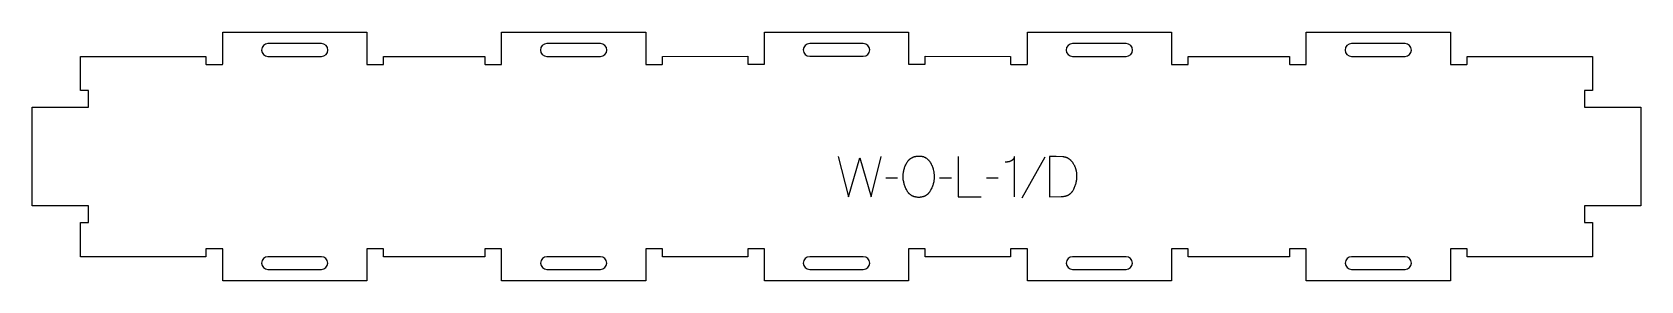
# Model space of a CAD drawing. Extents: x -600 to 600, y -93 to 93.
import ezdxf

# ---------------------------------------------------------------- set-up
doc = ezdxf.new("R2010")
doc.units = 0
for name, color, linetype in [('1_ANYTOOL_1MMDEEP_LABELS_S', 2, 'CONTINUOUS'), ('3_ANYTOOL_CUTTHROUGH_INSID', 4, 'CONTINUOUS'), ('4_ANYTOOL_CUTTHROUGH_OUTSI', 5, 'CONTINUOUS')]:
    doc.layers.add(name, color=color, linetype=linetype)

msp = doc.modelspace()

# ---------------------------------------------------------------- linework, layer by layer
at = {"layer": '1_ANYTOOL_1MMDEEP_LABELS_S'}
for p, q in [((155.4, -0.5), (138.2, -31.2)), ((45.6, -16.1), (36.9, -16.2)), ((85.7, -16.1), (76.9, -16.2)), ((120.6, -16.1), (111.8, -16.2))]:
    msp.add_line(p, q, dxfattribs=at)
for points in [[(1.3, 0), (9, -30), (17.4, -0.9), (25.9, -30), (33.4, 0)], [(90.8, 0), (90.8, -30), (107.9, -30)], [(132.7, -30), (132.7, 0), (132.7, -0.1), (132.6, -0.3), (132.6, -0.4), (132.6, -0.5), (132.5, -0.7), (132.5, -0.8), (132.5, -1), (132.4, -1.1), (132.4, -1.2), (132.3, -1.3), (132.3, -1.4), (132.2, -1.5), (132.2, -1.5), (132.2, -1.6), (132.1, -1.6), (132.1, -1.7), (132.1, -1.8), (132, -1.8), (132, -1.9), (132, -1.9), (131.9, -2), (131.9, -2), (131.8, -2.1), (131.8, -2.1), (131.8, -2.2), (131.7, -2.2), (131.7, -2.3), (131.6, -2.3), (131.6, -2.4), (131.5, -2.4), (131.4, -2.5), (131.3, -2.6), (131.2, -2.7), (131.1, -2.8), (131, -2.9), (130.9, -3), (130.7, -3), (130.6, -3.1), (130.5, -3.2), (130.4, -3.3), (130.2, -3.3), (130.1, -3.4), (129.8, -3.5), (129.5, -3.6), (129.2, -3.7), (128.9, -3.8), (128.7, -3.9), (128.4, -4), (128.1, -4), (127.8, -4.1), (127.5, -4.1), (127.3, -4.2), (127, -4.2), (126.7, -4.3), (126.5, -4.3), (126.2, -4.3), (126, -4.3), (125.7, -4.3)]]:
    msp.add_lwpolyline(points, dxfattribs=at)
for points in [[(61.7, 0.3), (62.1, 0.3), (62.5, 0.3), (62.8, 0.3), (63, 0.3), (63.2, 0.2), (63.3, 0.2), (63.5, 0.2), (63.7, 0.2), (63.8, 0.1), (64, 0.1), (64.2, 0.1), (64.3, 0), (64.5, 0), (64.6, -0.1), (64.8, -0.1), (65, -0.2), (65.1, -0.2), (65.3, -0.3), (65.4, -0.4), (65.6, -0.4), (65.7, -0.5), (65.9, -0.6), (66, -0.6), (66.1, -0.7), (66.3, -0.8), (66.4, -0.9), (66.5, -1), (66.7, -1.1), (67.1, -1.3), (67.3, -1.5), (67.6, -1.7), (67.8, -1.9), (68.1, -2.1), (68.3, -2.4), (68.5, -2.6), (68.7, -2.8), (68.9, -3.1), (69.1, -3.3), (69.3, -3.5), (69.5, -3.8), (69.7, -4.1), (69.9, -4.3), (70.1, -4.6), (70.4, -5.2), (70.6, -5.5), (70.7, -5.8), (70.9, -6.1), (71, -6.4), (71.2, -6.7), (71.3, -7), (71.4, -7.3), (71.5, -7.6), (71.7, -7.9), (71.8, -8.2), (71.9, -8.6), (72, -8.9), (72.1, -9.2), (72.1, -9.6), (72.4, -10.6), (72.5, -11.3), (72.6, -11.9), (72.7, -12.6), (72.8, -13.2), (72.8, -13.9), (72.8, -14.5), (72.9, -15.2), (72.8, -15.8), (72.8, -16.4), (72.8, -17.1), (72.7, -17.7), (72.6, -18.4), (72.5, -19), (72.3, -19.6), (72.2, -20.3), (72, -20.9), (71.8, -21.5), (71.5, -22.2), (71.3, -22.8), (71, -23.5), (70.7, -24.1), (70.4, -24.7), (70.1, -25.4), (69.9, -25.7), (69.7, -26), (69.5, -26.3), (69.3, -26.6), (69.1, -26.8), (68.9, -27.1), (68.7, -27.4), (68.5, -27.6), (68.4, -27.7), (68.3, -27.8), (68.2, -28), (68, -28.1), (67.9, -28.2), (67.8, -28.3), (67.7, -28.4), (67.6, -28.5), (67.4, -28.6), (67.3, -28.7), (67.2, -28.8), (67.1, -28.9), (66.9, -28.9), (66.8, -29), (66.7, -29.1), (66.5, -29.2), (66.4, -29.3), (66.2, -29.4), (66.1, -29.4), (66, -29.5), (65.8, -29.6), (65.7, -29.6), (65.5, -29.7), (65.4, -29.8), (65.2, -29.8), (65.1, -29.9), (64.9, -29.9), (64.8, -30), (64.5, -30.1), (64.1, -30.2), (63.8, -30.2), (63.5, -30.3), (63.2, -30.3), (62.8, -30.4), (62.5, -30.4), (62.1, -30.5), (61.7, -30.5), (61.4, -30.5), (61, -30.5), (60.6, -30.5), (60.2, -30.4), (59.9, -30.4), (59.5, -30.3), (59.2, -30.3), (58.8, -30.2), (58.5, -30.1), (58.2, -30.1), (57.8, -30), (57.7, -29.9), (57.5, -29.9), (57.4, -29.8), (57.2, -29.7), (57.1, -29.7), (56.9, -29.6), (56.8, -29.5), (56.6, -29.5), (56.5, -29.4), (56.3, -29.3), (56.2, -29.3), (56, -29.2), (55.9, -29.1), (55.8, -29), (55.6, -28.9), (55.5, -28.8), (55.4, -28.7), (55.2, -28.6), (55.1, -28.5), (55, -28.4), (54.9, -28.3), (54.7, -28.2), (54.6, -28.1), (54.5, -28), (54.4, -27.9), (54.2, -27.8), (54.1, -27.7), (54, -27.6), (53.9, -27.4), (53.8, -27.3), (53.6, -27), (53.4, -26.8), (53.2, -26.5), (53, -26.2), (52.8, -25.9), (52.6, -25.6), (52.4, -25.3), (52.1, -24.6), (51.8, -24), (51.5, -23.3), (51.2, -22.7), (51, -22), (50.7, -21.4), (50.5, -20.7), (50.4, -20.1), (50.2, -19.4), (50.1, -18.8), (49.9, -18.1), (49.8, -17.5), (49.8, -16.8), (49.7, -16.2), (49.7, -15.5), (49.7, -14.9), (49.7, -14.2), (49.7, -13.5), (49.8, -12.8), (49.9, -12.1), (50, -11.5), (50.1, -10.8), (50.2, -10.1), (50.4, -9.5), (50.6, -8.8), (50.8, -8.2), (51, -7.6), (51.3, -6.9), (51.6, -6.3), (51.9, -5.7), (52.2, -5.1), (52.5, -4.5), (52.7, -4.2), (52.9, -3.9), (53.1, -3.6), (53.3, -3.4), (53.5, -3.1), (53.8, -2.9), (54, -2.6), (54.2, -2.4), (54.3, -2.3), (54.4, -2.2), (54.6, -2.1), (54.7, -1.9), (54.8, -1.8), (54.9, -1.7), (55.1, -1.6), (55.2, -1.5), (55.3, -1.5), (55.5, -1.4), (55.6, -1.3), (55.7, -1.2), (55.9, -1.1), (56, -1), (56.2, -0.9), (56.3, -0.9), (56.4, -0.8), (56.6, -0.7), (56.9, -0.6), (57.2, -0.5), (57.5, -0.3), (57.8, -0.2), (58.1, -0.1), (58.5, 0), (58.8, 0), (59.1, 0.1), (59.5, 0.2), (59.8, 0.2), (60.2, 0.3), (60.6, 0.3), (60.9, 0.3), (61.3, 0.3)], [(158.8, 0), (158.8, -30), (167.4, -29.9), (167.8, -29.9), (168.2, -29.9), (168.6, -29.9), (169, -29.8), (169.3, -29.8), (169.7, -29.7), (170.1, -29.6), (170.4, -29.6), (170.8, -29.5), (171.1, -29.4), (171.4, -29.3), (171.8, -29.2), (172.1, -29), (172.2, -29), (172.4, -28.9), (172.6, -28.8), (172.7, -28.8), (172.8, -28.7), (173, -28.6), (173.1, -28.5), (173.3, -28.5), (173.4, -28.4), (173.6, -28.3), (173.7, -28.2), (173.8, -28.1), (174, -28), (174.1, -27.9), (174.2, -27.8), (174.3, -27.7), (174.5, -27.6), (174.6, -27.5), (174.7, -27.4), (174.8, -27.3), (174.9, -27.2), (175.1, -27.1), (175.2, -26.9), (175.3, -26.8), (175.4, -26.7), (175.5, -26.6), (175.6, -26.5), (175.7, -26.3), (175.8, -26.2), (175.9, -26.1), (176, -25.9), (176.1, -25.8), (176.3, -25.5), (176.4, -25.2), (176.6, -24.9), (176.9, -24.3), (177.2, -23.7), (177.5, -23), (177.8, -22.4), (178, -21.7), (178.2, -21.1), (178.4, -20.4), (178.6, -19.8), (178.7, -19.1), (178.9, -18.5), (179, -17.8), (179.1, -17.1), (179.1, -16.4), (179.2, -15.7), (179.2, -15), (179.2, -14.3), (179.2, -13.7), (179.2, -13.1), (179.1, -12.5), (179.1, -12), (179, -11.4), (178.9, -11.1), (178.9, -10.8), (178.8, -10.5), (178.8, -10.3), (178.7, -10), (178.6, -9.7), (178.5, -9.4), (178.4, -9.2), (178.4, -8.9), (178.3, -8.6), (178.2, -8.3), (178.1, -8.1), (177.9, -7.8), (177.8, -7.5), (177.6, -7), (177.3, -6.5), (177, -6), (176.7, -5.5), (176.5, -5.2), (176.4, -4.9), (176.1, -4.6), (175.9, -4.3), (175.7, -4), (175.5, -3.8), (175.3, -3.5), (175.1, -3.3), (174.9, -3.1), (174.6, -2.8), (174.4, -2.6), (174.2, -2.4), (173.9, -2.2), (173.7, -2), (173.5, -1.9), (173.2, -1.7), (173, -1.5), (172.7, -1.4), (172.5, -1.3), (172.2, -1.1), (171.9, -1), (171.7, -0.9), (171.4, -0.8), (171.1, -0.7), (170.8, -0.6), (170.6, -0.5), (170.3, -0.5), (170, -0.4), (169.7, -0.4), (169.4, -0.3), (169.1, -0.3), (168.8, -0.3), (163.9, -0.1)]]:
    msp.add_lwpolyline(points, close=True, dxfattribs=at)
at = {"layer": '3_ANYTOOL_CUTTHROUGH_INSID'}
for points in [[(-424, 74.7), (-384, 74.7, 1), (-384, 84.2), (-424, 84.2, 1)], [(-216, 74.7), (-176, 74.7, 1), (-176, 84.2), (-216, 84.2, 1)], [(-20, 74.8), (20, 74.8, 1), (20, 84.3), (-20, 84.3, 1)], [(176, 74.7), (216, 74.7, 1), (216, 84.2), (176, 84.2, 1)], [(384, 74.7), (424, 74.7, 1), (424, 84.2), (384, 84.2, 1)], [(-424, -74.8, 1), (-424, -84.2), (-384, -84.2, 1), (-384, -74.8)], [(-216, -74.8, 1), (-216, -84.2), (-176, -84.2, 1), (-176, -74.8)], [(-20, -74.8, 1), (-20, -84.3), (20, -84.3, 1), (20, -74.8)], [(176, -74.8, 1), (176, -84.2), (216, -84.2, 1), (216, -74.8)], [(384, -74.8, 1), (384, -84.2), (424, -84.2, 1), (424, -74.8)]]:
    msp.add_lwpolyline(points, format="xyb", close=True, dxfattribs=at)
at = {"layer": '4_ANYTOOL_CUTTHROUGH_OUTSI'}
msp.add_lwpolyline([(470.3, -74.8), (470.3, -69, 0.414214), (470, -68.8), (458, -68.8, 0.414214), (457.8, -69), (457.8, -92.7), (350.3, -92.7), (350.3, -69, 0.414214), (350, -68.8), (338, -68.8, 0.414214), (337.8, -69), (337.8, -74.8), (262.3, -74.8), (262.3, -69, 0.414214), (262, -68.8), (250, -68.8, 0.414214), (249.8, -69), (249.8, -92.7), (142.3, -92.7), (142.3, -69, 0.414214), (142, -68.8), (130, -68.8, 0.414214), (129.8, -69), (129.8, -74.8), (66.2, -74.8), (66.2, -69, 0.414214), (66, -68.8), (54, -68.8, 0.414214), (53.8, -69), (53.8, -92.8), (-53.7, -92.8), (-53.7, -69, 0.414214), (-54, -68.8), (-66, -68.8, 0.414214), (-66.2, -69), (-66.2, -74.8), (-129.7, -74.8), (-129.7, -69, 0.414214), (-130, -68.8), (-142, -68.8, 0.414214), (-142.2, -69), (-142.2, -92.7), (-249.7, -92.7), (-249.7, -69, 0.414214), (-250, -68.8), (-262, -68.8, 0.414214), (-262.2, -69), (-262.2, -74.8), (-337.7, -74.8), (-337.7, -69, 0.414214), (-338, -68.8), (-350, -68.8, 0.414214), (-350.2, -69), (-350.2, -92.7), (-457.7, -92.7), (-457.7, -69, 0.414214), (-458, -68.8), (-470, -68.8, 0.414214), (-470.2, -69), (-470.2, -74.8), (-563.7, -74.8), (-563.7, -49.3), (-558, -49.3, 0.414214), (-557.7, -49), (-557.7, -37, 0.414214), (-558, -36.8), (-599.7, -36.8), (-599.7, 36.7), (-558, 36.7, 0.414214), (-557.7, 37), (-557.7, 49, 0.414214), (-558, 49.2), (-563.7, 49.2), (-563.7, 74.7), (-470.2, 74.7), (-470.2, 69, 0.414214), (-470, 68.7), (-458, 68.7, 0.414214), (-457.7, 69), (-457.7, 92.7), (-350.2, 92.7), (-350.2, 69, 0.414214), (-350, 68.7), (-338, 68.7, 0.414214), (-337.7, 69), (-337.7, 74.7), (-262.2, 74.7), (-262.2, 69, 0.414214), (-262, 68.7), (-250, 68.7, 0.414214), (-249.7, 69), (-249.7, 92.7), (-142.2, 92.7), (-142.2, 69, 0.414214), (-142, 68.7), (-130, 68.7, 0.414214), (-129.7, 69), (-129.7, 74.7), (-66.2, 74.8), (-66.2, 69, 0.414214), (-66, 68.8), (-54, 68.8, 0.414214), (-53.7, 69), (-53.7, 92.8), (53.8, 92.8), (53.8, 69, 0.414214), (54, 68.8), (66, 68.8, 0.414214), (66.2, 69), (66.2, 74.8), (129.8, 74.7), (129.8, 69, 0.414214), (130, 68.7), (142, 68.7, 0.414214), (142.3, 69), (142.3, 92.7), (249.8, 92.7), (249.8, 69, 0.414214), (250, 68.7), (262, 68.7, 0.414214), (262.3, 69), (262.3, 74.7), (337.8, 74.7), (337.8, 69, 0.414214), (338, 68.7), (350, 68.7, 0.414214), (350.3, 69), (350.3, 92.7), (457.8, 92.7), (457.8, 69, 0.414214), (458, 68.7), (470, 68.7, 0.414214), (470.3, 69), (470.3, 74.7), (563.7, 74.7), (563.7, 49.2), (558, 49.2, 0.414214), (557.8, 49), (557.8, 37, 0.414214), (558, 36.7), (599.8, 36.7), (599.8, -36.8), (558, -36.8, 0.414214), (557.8, -37), (557.8, -49, 0.414214), (558, -49.3), (563.7, -49.3), (563.7, -74.8)], format="xyb", close=True, dxfattribs=at)

doc.saveas('drawing.dxf')
